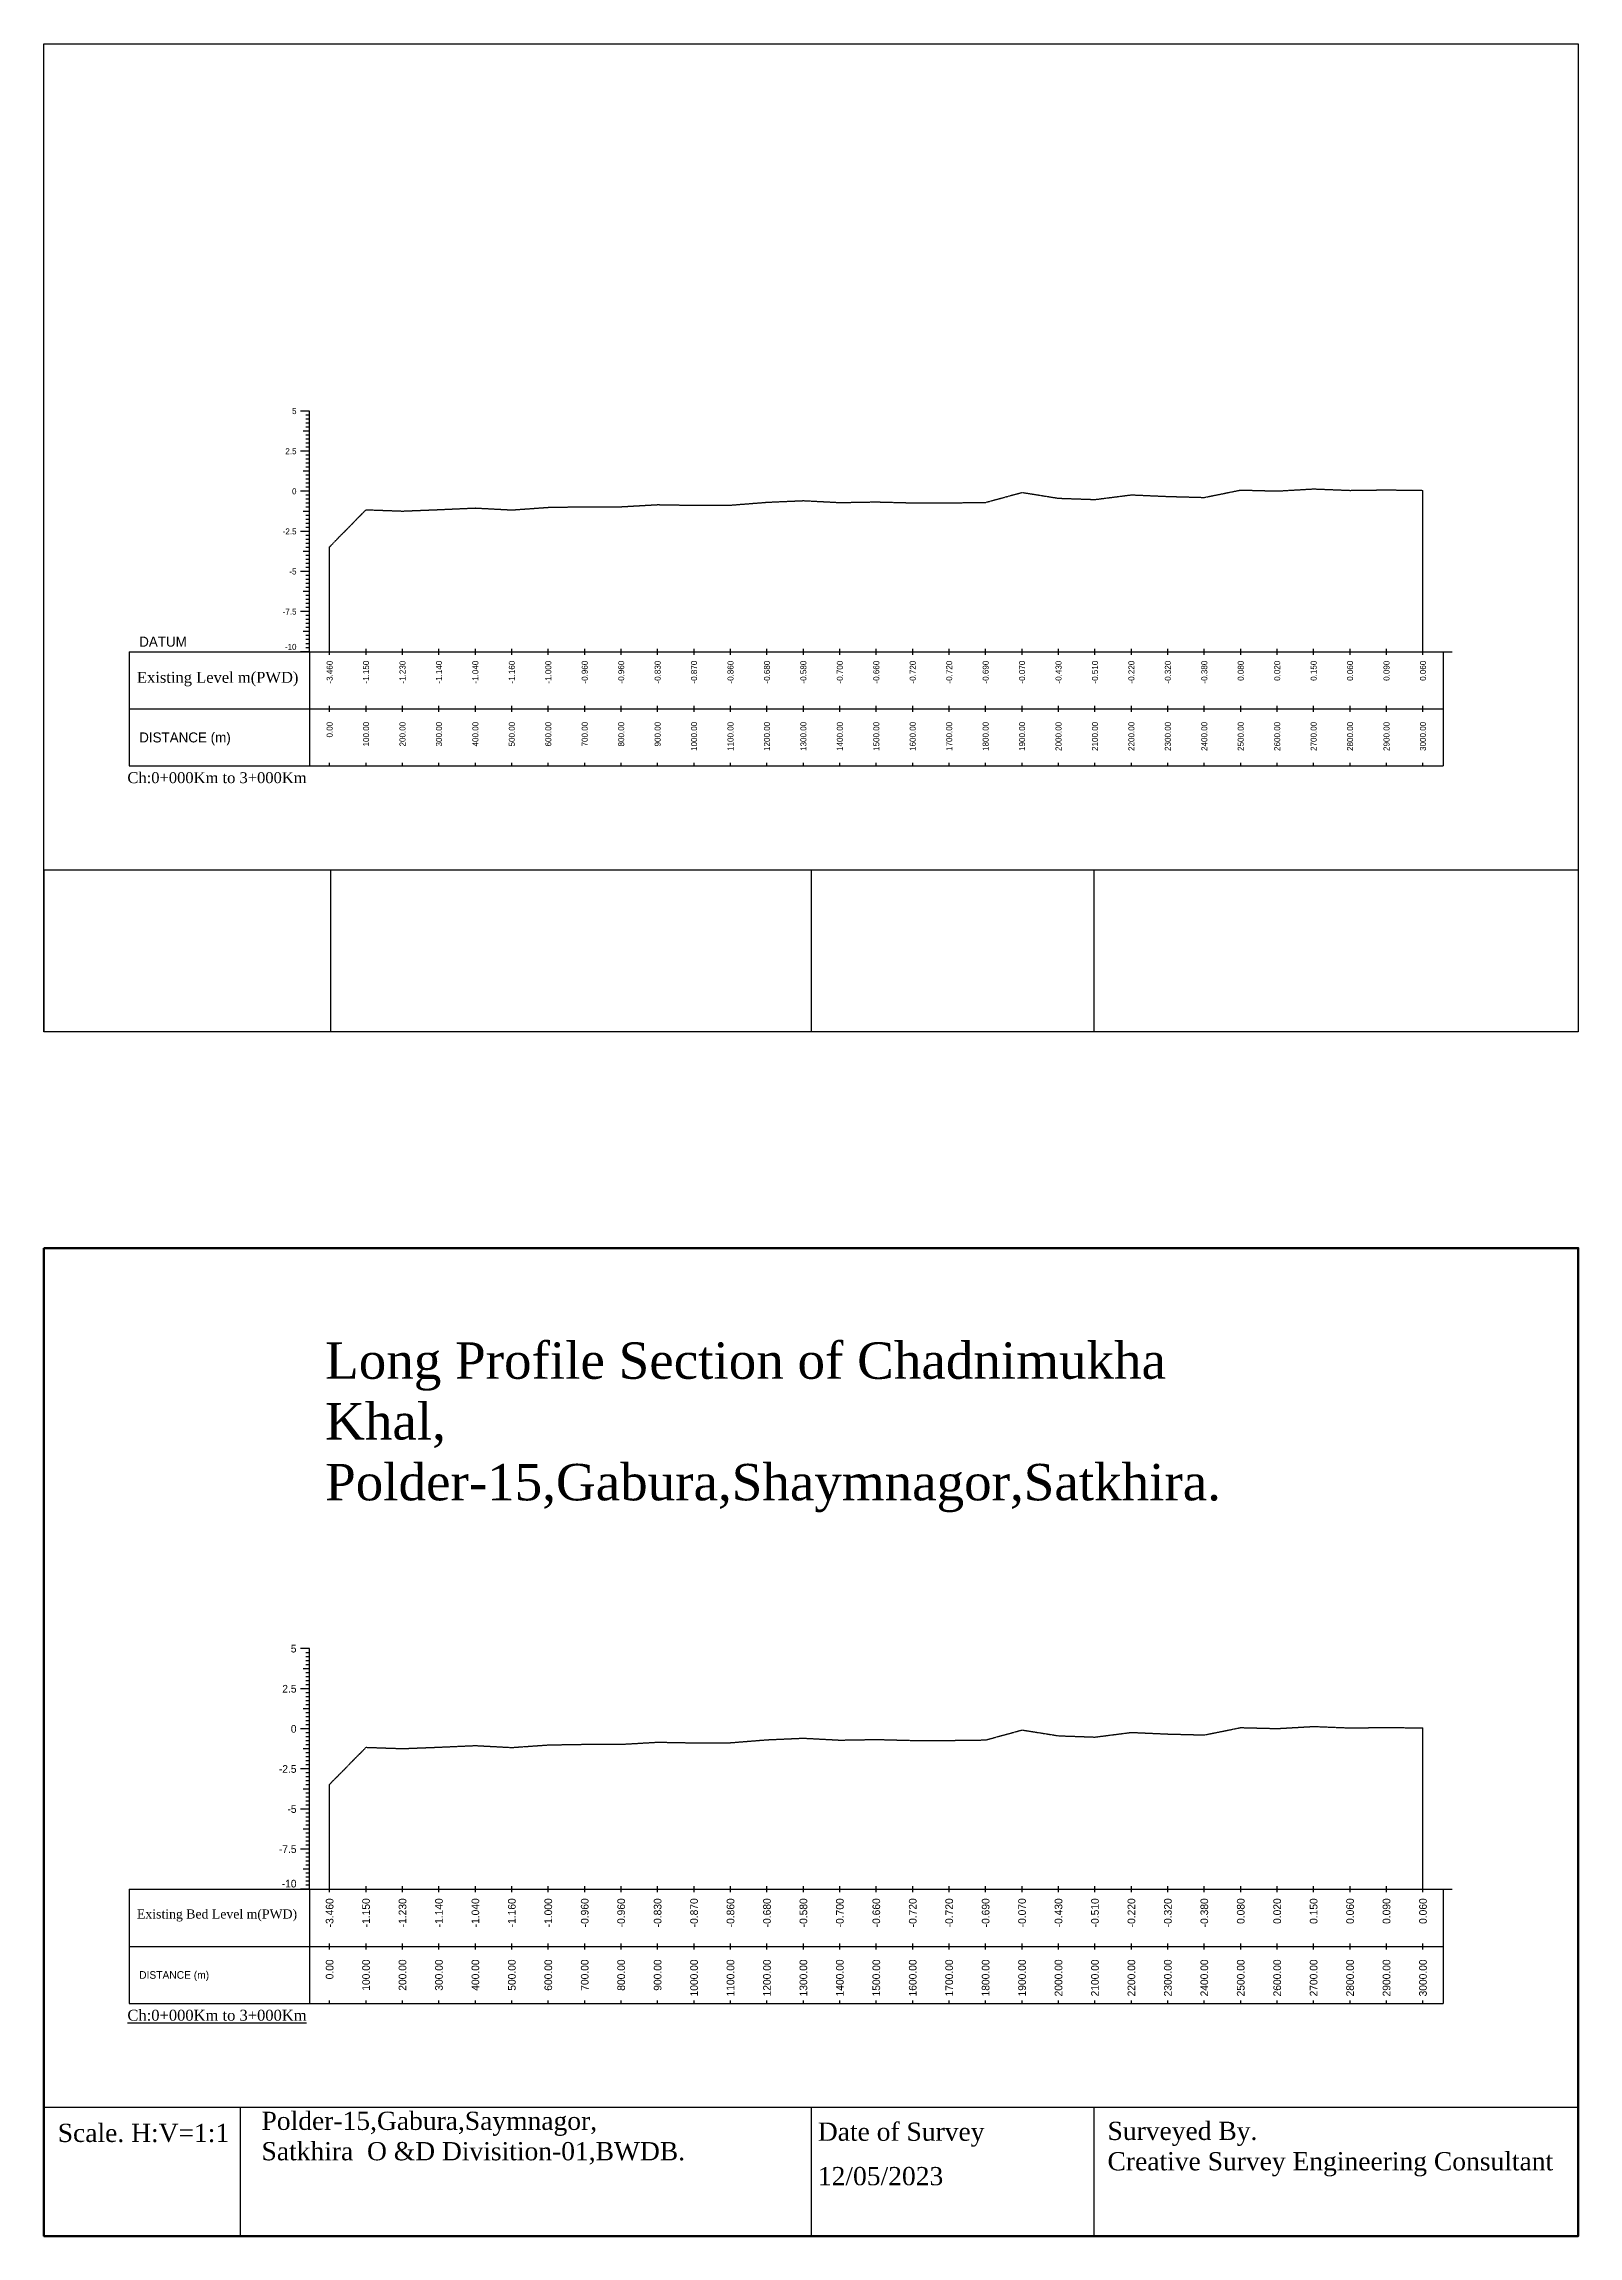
# Model space of a CAD drawing. Header units: inches. Extents: x -3537 to 673, y -631 to 5383.
import ezdxf
from ezdxf.enums import TextEntityAlignment as Align

# ---------------------------------------------------------------- set-up
doc = ezdxf.new("R2010")
doc.units = ezdxf.units.IN
doc.header["$MEASUREMENT"] = 0
doc.linetypes.add('HIDDEN', pattern=[0.375, 0.25, -0.125])
doc.layers.add('CS_Drawing', color=7, linetype='Continuous')
doc.layers.add('GL', color=3, linetype='HIDDEN')
doc.styles.add('romans', font='romans.shx')

msp = doc.modelspace()

# ---------------------------------------------------------------- linework, layer by layer
msp.add_lwpolyline([(-3537.2, 5383), (672.8, 5383), (672.8, 2672.7), (-3537.2, 2672.7)], close=True)
for points in [[(-3537.2, 3117.5), (672.8, 3117.5)], [(-3537.2, 3117.5), (-3537.2, 2672.7)], [(-2750.9, 3117.5), (-2750.9, 2672.7)], [(-1432.2, 3117.5), (-1432.2, 2672.7)], [(-656.3, 3117.5), (-656.3, 2672.7)], [(-3537.2, -277.4), (672.8, -277.4)], [(-3537.2, -277.4), (-3537.2, -630.8)], [(-2998.3, -277.4), (-2998.3, -630.8)], [(-1432.2, -277.4), (-1432.2, -630.8)], [(-656.3, -277.4), (-656.3, -630.8)]]:
    msp.add_lwpolyline(points)
at = {"color": 4, "lineweight": 50}
msp.add_lwpolyline([(-3537.2, 2079.4), (672.8, 2079.4), (672.8, -630.9), (-3537.2, -630.9)], close=True, dxfattribs=at)
at = {"layer": 'CS_Drawing'}
for p, q in [((-2808.1, 4375.6), (-2832.9, 4375.6)), ((-2808.1, 4375.6), (-2825.4, 4375.6)), ((-2808.1, 4375.6), (-2818, 4375.6)), ((-2808.1, 4364.6), (-2818, 4364.6)), ((-2808.1, 4353.6), (-2818, 4353.6)), ((-2808.1, 4342.6), (-2818, 4342.6)), ((-2808.1, 4331.6), (-2818, 4331.6)), ((-2808.1, 3715.6), (-2808.1, 4375.6)), ((-2808.1, 4320.6), (-2825.4, 4320.6)), ((-2808.1, 4320.6), (-2818, 4320.6)), ((-2808.1, 4309.6), (-2818, 4309.6)), ((-2808.1, 4298.6), (-2818, 4298.6)), ((-2808.1, 4287.6), (-2818, 4287.6)), ((-2808.1, 4276.6), (-2818, 4276.6)), ((-2808.1, 4265.6), (-2832.9, 4265.6)), ((-2808.1, 4265.6), (-2825.4, 4265.6)), ((-2808.1, 4210.6), (-2825.4, 4210.6)), ((-2808.1, 4265.6), (-2818, 4265.6)), ((-2808.1, 4254.6), (-2818, 4254.6)), ((-2808.1, 4243.6), (-2818, 4243.6)), ((-2808.1, 4232.6), (-2818, 4232.6)), ((-2808.1, 4221.6), (-2818, 4221.6)), ((-2808.1, 4210.6), (-2818, 4210.6)), ((-2808.1, 4155.6), (-2832.9, 4155.6)), ((-2808.1, 4155.6), (-2825.4, 4155.6)), ((-2808.1, 4199.6), (-2818, 4199.6)), ((-2808.1, 4188.6), (-2818, 4188.6)), ((-2808.1, 4177.6), (-2818, 4177.6)), ((-2808.1, 4166.6), (-2818, 4166.6)), ((-2808.1, 4155.6), (-2818, 4155.6)), ((246.9, 3715.6), (246.9, 4158.2)), ((-2808.1, 4100.6), (-2825.4, 4100.6)), ((-2808.1, 4144.6), (-2818, 4144.6)), ((-2808.1, 4133.6), (-2818, 4133.6)), ((-2808.1, 4122.6), (-2818, 4122.6)), ((-2808.1, 4111.6), (-2818, 4111.6)), ((-2808.1, 4100.6), (-2818, 4100.6)), ((-2808.1, 4089.6), (-2818, 4089.6)), ((-2808.1, 4045.6), (-2832.9, 4045.6)), ((-2808.1, 4045.6), (-2825.4, 4045.6)), ((-2808.1, 4078.6), (-2818, 4078.6)), ((-2808.1, 4067.6), (-2818, 4067.6)), ((-2808.1, 4056.6), (-2818, 4056.6)), ((-2808.1, 4045.6), (-2818, 4045.6)), ((-2808.1, 4034.6), (-2818, 4034.6)), ((-2808.1, 3990.6), (-2825.4, 3990.6)), ((-2808.1, 4023.6), (-2818, 4023.6)), ((-2808.1, 4012.6), (-2818, 4012.6)), ((-2808.1, 4001.6), (-2818, 4001.6)), ((-2808.1, 3990.6), (-2818, 3990.6)), ((-2808.1, 3979.6), (-2818, 3979.6)), ((-2753.1, 3715.6), (-2753.1, 4003.3)), ((-2808.1, 3935.6), (-2832.9, 3935.6)), ((-2808.1, 3935.6), (-2825.4, 3935.6)), ((-2808.1, 3968.6), (-2818, 3968.6)), ((-2808.1, 3957.6), (-2818, 3957.6)), ((-2808.1, 3946.6), (-2818, 3946.6)), ((-2808.1, 3935.6), (-2818, 3935.6)), ((-2808.1, 3924.6), (-2818, 3924.6)), ((-2808.1, 3913.6), (-2818, 3913.6)), ((-2808.1, 3880.6), (-2825.4, 3880.6)), ((-2808.1, 3902.6), (-2818, 3902.6)), ((-2808.1, 3891.6), (-2818, 3891.6)), ((-2808.1, 3880.6), (-2818, 3880.6)), ((-2808.1, 3869.6), (-2818, 3869.6)), ((-2808.1, 3858.6), (-2818, 3858.6)), ((-2808.1, 3825.6), (-2832.9, 3825.6)), ((-2808.1, 3825.6), (-2825.4, 3825.6)), ((-2808.1, 3847.6), (-2818, 3847.6)), ((-2808.1, 3836.6), (-2818, 3836.6)), ((-2808.1, 3825.6), (-2818, 3825.6)), ((-2808.1, 3814.6), (-2818, 3814.6)), ((-2808.1, 3803.6), (-2818, 3803.6)), ((-2808.1, 3792.6), (-2818, 3792.6)), ((-2808.1, 3770.6), (-2825.4, 3770.6)), ((-2808.1, 3781.6), (-2818, 3781.6)), ((-2808.1, 3770.6), (-2818, 3770.6)), ((-2808.1, 3759.6), (-2818, 3759.6)), ((-2808.1, 3748.6), (-2818, 3748.6)), ((-2808.1, 3737.6), (-2818, 3737.6)), ((-3303.1, 3715.6), (-2808.1, 3715.6)), ((-3303.1, 3715.6), (-3303.1, 3402.1)), ((-2808.1, 3715.6), (-2832.9, 3715.6)), ((-2808.1, 3715.6), (-2825.4, 3715.6)), ((-2808.1, 3726.6), (-2818, 3726.6)), ((-2808.1, 3715.6), (-2818, 3715.6)), ((-2808.1, 3715.6), (301.9, 3715.6)), ((-2808.1, 3715.6), (-2808.1, 3402.1)), ((-2753.1, 3707.3), (-2753.1, 3723.8)), ((-2653.1, 3707.3), (-2653.1, 3723.8)), ((-2553.1, 3707.3), (-2553.1, 3723.8)), ((-2453.1, 3707.3), (-2453.1, 3723.8)), ((-2353.1, 3707.3), (-2353.1, 3723.8)), ((-2253.1, 3707.3), (-2253.1, 3723.8)), ((-2153.1, 3707.3), (-2153.1, 3723.8)), ((-2053.1, 3707.3), (-2053.1, 3723.8)), ((-1953.1, 3707.3), (-1953.1, 3723.8)), ((-1853.1, 3707.3), (-1853.1, 3723.8)), ((-1753.1, 3707.3), (-1753.1, 3723.8)), ((-1653.1, 3707.3), (-1653.1, 3723.8)), ((-1553.1, 3707.3), (-1553.1, 3723.8)), ((-1453.1, 3707.3), (-1453.1, 3723.8)), ((-1353.1, 3707.3), (-1353.1, 3723.8)), ((-1253.1, 3707.3), (-1253.1, 3723.8)), ((-1153.1, 3707.3), (-1153.1, 3723.8)), ((-1053.1, 3707.3), (-1053.1, 3723.8)), ((-953.1, 3707.3), (-953.1, 3723.8)), ((-853.1, 3707.3), (-853.1, 3723.8)), ((-753.1, 3707.3), (-753.1, 3723.8)), ((-653.1, 3707.3), (-653.1, 3723.8)), ((-553.1, 3707.3), (-553.1, 3723.8)), ((-453.1, 3707.3), (-453.1, 3723.8)), ((-353.1, 3707.3), (-353.1, 3723.8)), ((-253.1, 3707.3), (-253.1, 3723.8)), ((-153.1, 3707.3), (-153.1, 3723.8)), ((-53.1, 3707.3), (-53.1, 3723.8)), ((46.9, 3707.3), (46.9, 3723.8)), ((146.9, 3707.3), (146.9, 3723.8)), ((246.9, 3707.3), (246.9, 3723.8)), ((301.9, 3715.6), (326.6, 3715.6)), ((301.9, 3715.6), (319.2, 3715.6)), ((301.9, 3715.6), (311.8, 3715.6)), ((301.9, 3715.6), (301.9, 3402.1)), ((-3303.1, 3558.8), (-2808.1, 3558.8)), ((-2808.1, 3558.8), (301.9, 3558.8)), ((-2808.1, 3558.8), (301.9, 3558.8)), ((-2753.1, 3550.6), (-2753.1, 3567.1)), ((-2653.1, 3550.6), (-2653.1, 3567.1)), ((-2553.1, 3550.6), (-2553.1, 3567.1)), ((-2453.1, 3550.6), (-2453.1, 3567.1)), ((-2353.1, 3550.6), (-2353.1, 3567.1)), ((-2253.1, 3550.6), (-2253.1, 3567.1)), ((-2153.1, 3550.6), (-2153.1, 3567.1)), ((-2053.1, 3550.6), (-2053.1, 3567.1)), ((-1953.1, 3550.6), (-1953.1, 3567.1)), ((-1853.1, 3550.6), (-1853.1, 3567.1)), ((-1753.1, 3550.6), (-1753.1, 3567.1)), ((-1653.1, 3550.6), (-1653.1, 3567.1)), ((-1553.1, 3550.6), (-1553.1, 3567.1)), ((-1453.1, 3550.6), (-1453.1, 3567.1)), ((-1353.1, 3550.6), (-1353.1, 3567.1)), ((-1253.1, 3550.6), (-1253.1, 3567.1)), ((-1153.1, 3550.6), (-1153.1, 3567.1)), ((-1053.1, 3550.6), (-1053.1, 3567.1)), ((-953.1, 3550.6), (-953.1, 3567.1)), ((-853.1, 3550.6), (-853.1, 3567.1)), ((-753.1, 3550.6), (-753.1, 3567.1)), ((-653.1, 3550.6), (-653.1, 3567.1)), ((-553.1, 3550.6), (-553.1, 3567.1)), ((-453.1, 3550.6), (-453.1, 3567.1)), ((-353.1, 3550.6), (-353.1, 3567.1)), ((-253.1, 3550.6), (-253.1, 3567.1)), ((-153.1, 3550.6), (-153.1, 3567.1)), ((-53.1, 3550.6), (-53.1, 3567.1)), ((46.9, 3550.6), (46.9, 3567.1)), ((146.9, 3550.6), (146.9, 3567.1)), ((246.9, 3550.6), (246.9, 3567.1)), ((-3303.1, 3402.1), (-2808.1, 3402.1)), ((-2808.1, 3402.1), (301.9, 3402.1)), ((-2753.1, 3402.1), (-2753.1, 3410.3)), ((-2653.1, 3402.1), (-2653.1, 3410.3)), ((-2553.1, 3402.1), (-2553.1, 3410.3)), ((-2453.1, 3402.1), (-2453.1, 3410.3)), ((-2353.1, 3402.1), (-2353.1, 3410.3)), ((-2253.1, 3402.1), (-2253.1, 3410.3)), ((-2153.1, 3402.1), (-2153.1, 3410.3)), ((-2053.1, 3402.1), (-2053.1, 3410.3)), ((-1953.1, 3402.1), (-1953.1, 3410.3)), ((-1853.1, 3402.1), (-1853.1, 3410.3)), ((-1753.1, 3402.1), (-1753.1, 3410.3)), ((-1653.1, 3402.1), (-1653.1, 3410.3)), ((-1553.1, 3402.1), (-1553.1, 3410.3)), ((-1453.1, 3402.1), (-1453.1, 3410.3)), ((-1353.1, 3402.1), (-1353.1, 3410.3)), ((-1253.1, 3402.1), (-1253.1, 3410.3)), ((-1153.1, 3402.1), (-1153.1, 3410.3)), ((-1053.1, 3402.1), (-1053.1, 3410.3)), ((-953.1, 3402.1), (-953.1, 3410.3)), ((-853.1, 3402.1), (-853.1, 3410.3)), ((-753.1, 3402.1), (-753.1, 3410.3)), ((-653.1, 3402.1), (-653.1, 3410.3)), ((-553.1, 3402.1), (-553.1, 3410.3)), ((-453.1, 3402.1), (-453.1, 3410.3)), ((-353.1, 3402.1), (-353.1, 3410.3)), ((-253.1, 3402.1), (-253.1, 3410.3)), ((-153.1, 3402.1), (-153.1, 3410.3)), ((-53.1, 3402.1), (-53.1, 3410.3)), ((46.9, 3402.1), (46.9, 3410.3)), ((146.9, 3402.1), (146.9, 3410.3)), ((246.9, 3402.1), (246.9, 3410.3)), ((-2808.1, 980.7), (-2832.9, 980.7)), ((-2808.1, 980.7), (-2825.4, 980.7)), ((-2808.1, 980.7), (-2818, 980.7)), ((-2808.1, 969.7), (-2818, 969.7)), ((-2808.1, 320.7), (-2808.1, 980.7)), ((-2808.1, 925.7), (-2825.4, 925.7)), ((-2808.1, 958.7), (-2818, 958.7)), ((-2808.1, 947.7), (-2818, 947.7)), ((-2808.1, 936.7), (-2818, 936.7)), ((-2808.1, 925.7), (-2818, 925.7)), ((-2808.1, 914.7), (-2818, 914.7)), ((-2808.1, 903.7), (-2818, 903.7)), ((-2808.1, 870.7), (-2832.9, 870.7)), ((-2808.1, 870.7), (-2825.4, 870.7)), ((-2808.1, 892.7), (-2818, 892.7)), ((-2808.1, 881.7), (-2818, 881.7)), ((-2808.1, 870.7), (-2818, 870.7)), ((-2808.1, 859.7), (-2818, 859.7)), ((-2808.1, 848.7), (-2818, 848.7)), ((-2808.1, 815.7), (-2825.4, 815.7)), ((-2808.1, 837.7), (-2818, 837.7)), ((-2808.1, 826.7), (-2818, 826.7)), ((-2808.1, 815.7), (-2818, 815.7)), ((-2808.1, 804.7), (-2818, 804.7)), ((-2808.1, 793.7), (-2818, 793.7)), ((-2808.1, 782.7), (-2818, 782.7)), ((-2808.1, 760.7), (-2832.9, 760.7)), ((-2808.1, 760.7), (-2825.4, 760.7)), ((-2808.1, 771.7), (-2818, 771.7)), ((-2808.1, 760.7), (-2818, 760.7)), ((-2808.1, 749.7), (-2818, 749.7)), ((-2808.1, 738.7), (-2818, 738.7)), ((-2808.1, 727.7), (-2818, 727.7)), ((246.9, 320.7), (246.9, 763.3)), ((-2808.1, 705.7), (-2825.4, 705.7)), ((-2808.1, 716.7), (-2818, 716.7)), ((-2808.1, 705.7), (-2818, 705.7)), ((-2808.1, 694.7), (-2818, 694.7)), ((-2808.1, 683.7), (-2818, 683.7)), ((-2808.1, 672.7), (-2818, 672.7)), ((-2808.1, 661.7), (-2818, 661.7)), ((-2808.1, 650.7), (-2832.9, 650.7)), ((-2808.1, 650.7), (-2825.4, 650.7)), ((-2808.1, 650.7), (-2818, 650.7)), ((-2808.1, 639.7), (-2818, 639.7)), ((-2808.1, 628.7), (-2818, 628.7)), ((-2808.1, 617.7), (-2818, 617.7)), ((-2808.1, 606.7), (-2818, 606.7)), ((-2753.1, 320.7), (-2753.1, 608.4)), ((-2808.1, 595.7), (-2825.4, 595.7)), ((-2808.1, 595.7), (-2818, 595.7)), ((-2808.1, 584.7), (-2818, 584.7)), ((-2808.1, 573.7), (-2818, 573.7)), ((-2808.1, 562.7), (-2818, 562.7)), ((-2808.1, 551.7), (-2818, 551.7)), ((-2808.1, 540.7), (-2832.9, 540.7)), ((-2808.1, 540.7), (-2825.4, 540.7)), ((-2808.1, 485.7), (-2825.4, 485.7)), ((-2808.1, 540.7), (-2818, 540.7)), ((-2808.1, 529.7), (-2818, 529.7)), ((-2808.1, 518.7), (-2818, 518.7)), ((-2808.1, 507.7), (-2818, 507.7)), ((-2808.1, 496.7), (-2818, 496.7)), ((-2808.1, 485.7), (-2818, 485.7)), ((-2808.1, 430.7), (-2832.9, 430.7)), ((-2808.1, 430.7), (-2825.4, 430.7)), ((-2808.1, 474.7), (-2818, 474.7)), ((-2808.1, 463.7), (-2818, 463.7)), ((-2808.1, 452.7), (-2818, 452.7)), ((-2808.1, 441.7), (-2818, 441.7)), ((-2808.1, 430.7), (-2818, 430.7)), ((-2808.1, 375.7), (-2825.4, 375.7)), ((-2808.1, 419.7), (-2818, 419.7)), ((-2808.1, 408.7), (-2818, 408.7)), ((-2808.1, 397.7), (-2818, 397.7)), ((-2808.1, 386.7), (-2818, 386.7)), ((-2808.1, 375.7), (-2818, 375.7)), ((-2808.1, 364.7), (-2818, 364.7)), ((-3303.1, 320.7), (-2808.1, 320.7)), ((-3303.1, 320.7), (-3303.1, 7.2)), ((-2808.1, 320.7), (-2832.9, 320.7)), ((-2808.1, 320.7), (-2825.4, 320.7)), ((-2808.1, 353.7), (-2818, 353.7)), ((-2808.1, 342.7), (-2818, 342.7)), ((-2808.1, 331.7), (-2818, 331.7)), ((-2808.1, 320.7), (-2818, 320.7)), ((-2808.1, 320.7), (301.9, 320.7)), ((-2808.1, 320.7), (-2808.1, 7.2)), ((-2753.1, 312.4), (-2753.1, 328.9)), ((-2653.1, 312.4), (-2653.1, 328.9)), ((-2553.1, 312.4), (-2553.1, 328.9)), ((-2453.1, 312.4), (-2453.1, 328.9)), ((-2353.1, 312.4), (-2353.1, 328.9)), ((-2253.1, 312.4), (-2253.1, 328.9)), ((-2153.1, 312.4), (-2153.1, 328.9)), ((-2053.1, 312.4), (-2053.1, 328.9)), ((-1953.1, 312.4), (-1953.1, 328.9)), ((-1853.1, 312.4), (-1853.1, 328.9)), ((-1753.1, 312.4), (-1753.1, 328.9)), ((-1653.1, 312.4), (-1653.1, 328.9)), ((-1553.1, 312.4), (-1553.1, 328.9)), ((-1453.1, 312.4), (-1453.1, 328.9)), ((-1353.1, 312.4), (-1353.1, 328.9)), ((-1253.1, 312.4), (-1253.1, 328.9)), ((-1153.1, 312.4), (-1153.1, 328.9)), ((-1053.1, 312.4), (-1053.1, 328.9)), ((-953.1, 312.4), (-953.1, 328.9)), ((-853.1, 312.4), (-853.1, 328.9)), ((-753.1, 312.4), (-753.1, 328.9)), ((-653.1, 312.4), (-653.1, 328.9)), ((-553.1, 312.4), (-553.1, 328.9)), ((-453.1, 312.4), (-453.1, 328.9)), ((-353.1, 312.4), (-353.1, 328.9)), ((-253.1, 312.4), (-253.1, 328.9)), ((-153.1, 312.4), (-153.1, 328.9)), ((-53.1, 312.4), (-53.1, 328.9)), ((46.9, 312.4), (46.9, 328.9)), ((146.9, 312.4), (146.9, 328.9)), ((246.9, 312.4), (246.9, 328.9)), ((301.9, 320.7), (326.6, 320.7)), ((301.9, 320.7), (319.2, 320.7)), ((301.9, 320.7), (311.8, 320.7)), ((301.9, 320.7), (301.9, 7.2)), ((-3303.1, 163.9), (-2808.1, 163.9)), ((-2808.1, 163.9), (301.9, 163.9)), ((-2808.1, 163.9), (301.9, 163.9)), ((-2753.1, 155.7), (-2753.1, 172.2)), ((-2653.1, 155.7), (-2653.1, 172.2)), ((-2553.1, 155.7), (-2553.1, 172.2)), ((-2453.1, 155.7), (-2453.1, 172.2)), ((-2353.1, 155.7), (-2353.1, 172.2)), ((-2253.1, 155.7), (-2253.1, 172.2)), ((-2153.1, 155.7), (-2153.1, 172.2)), ((-2053.1, 155.7), (-2053.1, 172.2)), ((-1953.1, 155.7), (-1953.1, 172.2)), ((-1853.1, 155.7), (-1853.1, 172.2)), ((-1753.1, 155.7), (-1753.1, 172.2)), ((-1653.1, 155.7), (-1653.1, 172.2)), ((-1553.1, 155.7), (-1553.1, 172.2)), ((-1453.1, 155.7), (-1453.1, 172.2)), ((-1353.1, 155.7), (-1353.1, 172.2)), ((-1253.1, 155.7), (-1253.1, 172.2)), ((-1153.1, 155.7), (-1153.1, 172.2)), ((-1053.1, 155.7), (-1053.1, 172.2)), ((-953.1, 155.7), (-953.1, 172.2)), ((-853.1, 155.7), (-853.1, 172.2)), ((-753.1, 155.7), (-753.1, 172.2)), ((-653.1, 155.7), (-653.1, 172.2)), ((-553.1, 155.7), (-553.1, 172.2)), ((-453.1, 155.7), (-453.1, 172.2)), ((-353.1, 155.7), (-353.1, 172.2)), ((-253.1, 155.7), (-253.1, 172.2)), ((-153.1, 155.7), (-153.1, 172.2)), ((-53.1, 155.7), (-53.1, 172.2)), ((46.9, 155.7), (46.9, 172.2)), ((146.9, 155.7), (146.9, 172.2)), ((246.9, 155.7), (246.9, 172.2)), ((-3303.1, 7.2), (-2808.1, 7.2)), ((-2808.1, 7.2), (301.9, 7.2)), ((-2753.1, 7.2), (-2753.1, 15.4)), ((-2653.1, 7.2), (-2653.1, 15.4)), ((-2553.1, 7.2), (-2553.1, 15.4)), ((-2453.1, 7.2), (-2453.1, 15.4)), ((-2353.1, 7.2), (-2353.1, 15.4)), ((-2253.1, 7.2), (-2253.1, 15.4)), ((-2153.1, 7.2), (-2153.1, 15.4)), ((-2053.1, 7.2), (-2053.1, 15.4)), ((-1953.1, 7.2), (-1953.1, 15.4)), ((-1853.1, 7.2), (-1853.1, 15.4)), ((-1753.1, 7.2), (-1753.1, 15.4)), ((-1653.1, 7.2), (-1653.1, 15.4)), ((-1553.1, 7.2), (-1553.1, 15.4)), ((-1453.1, 7.2), (-1453.1, 15.4)), ((-1353.1, 7.2), (-1353.1, 15.4)), ((-1253.1, 7.2), (-1253.1, 15.4)), ((-1153.1, 7.2), (-1153.1, 15.4)), ((-1053.1, 7.2), (-1053.1, 15.4)), ((-953.1, 7.2), (-953.1, 15.4)), ((-853.1, 7.2), (-853.1, 15.4)), ((-753.1, 7.2), (-753.1, 15.4)), ((-653.1, 7.2), (-653.1, 15.4)), ((-553.1, 7.2), (-553.1, 15.4)), ((-453.1, 7.2), (-453.1, 15.4)), ((-353.1, 7.2), (-353.1, 15.4)), ((-253.1, 7.2), (-253.1, 15.4)), ((-153.1, 7.2), (-153.1, 15.4)), ((-53.1, 7.2), (-53.1, 15.4)), ((46.9, 7.2), (46.9, 15.4)), ((146.9, 7.2), (146.9, 15.4)), ((246.9, 7.2), (246.9, 15.4))]:
    msp.add_line(p, q, dxfattribs=at)
at = {"layer": 'GL', "color": 5}
for points in [[(-2753.1, 4003.3), (-2653.1, 4105), (-2553.1, 4101.4), (-2453.1, 4105.4), (-2353.1, 4109.8), (-2253.1, 4104.5), (-2153.1, 4111.6), (-2053.1, 4113.3), (-1953.1, 4113.3), (-1853.1, 4119), (-1753.1, 4117.3), (-1653.1, 4117.7), (-1553.1, 4125.6), (-1453.1, 4130), (-1353.1, 4124.8), (-1253.1, 4126.5), (-1153.1, 4123.9), (-1053.1, 4123.9), (-953.1, 4125.2), (-853.1, 4152.5), (-753.1, 4136.6), (-653.1, 4133.1), (-553.1, 4145.9), (-453.1, 4141.5), (-353.1, 4138.8), (-253.1, 4159.1), (-153.1, 4156.4), (-53.1, 4162.2), (46.9, 4158.2), (146.9, 4159.5), (246.9, 4158.2), (246.9, 4158.2)], [(-2753.1, 608.4), (-2653.1, 710.1), (-2553.1, 706.6), (-2453.1, 710.5), (-2353.1, 714.9), (-2253.1, 709.6), (-2153.1, 716.7), (-2053.1, 718.4), (-1953.1, 718.4), (-1853.1, 724.2), (-1753.1, 722.4), (-1653.1, 722.8), (-1553.1, 730.8), (-1453.1, 735.2), (-1353.1, 729.9), (-1253.1, 731.6), (-1153.1, 729), (-1053.1, 729), (-953.1, 730.3), (-853.1, 757.6), (-753.1, 741.8), (-653.1, 738.2), (-553.1, 751), (-453.1, 746.6), (-353.1, 744), (-253.1, 764.2), (-153.1, 761.6), (-53.1, 767.3), (46.9, 763.3), (146.9, 764.6), (246.9, 763.3), (246.9, 763.3)]]:
    msp.add_lwpolyline(points, dxfattribs=at)

# ---------------------------------------------------------------- texts
at = {"attachment_point": 1, "style": 'romans'}
for s, insert, char_height, width in [('{\\fTimes New Roman|b0|i0|c0|p18;Existing Level m(PWD)}', (-3281.7, 3660.3), 30, 446.549), ('{\\fTimes New Roman|b0|i0|c0|p18;Ch:0+000Km to 3+000Km}', (-3307.9, 3385), 30, 798.17), ('{\\fTimes New Roman|b0|i0|c0|p18;Long Profile Section of Chadnimukha Khal, Polder-15,Gabura,Shaymnagor,Satkhira.}', (-2765.4, 1821), 100, 2637.973), ('{\\fTimes New Roman|b0|i0|c0|p18;Existing Bed Level m(PWD)}', (-3281.7, 265.4), 25, 446.549), ('{\\fTimes New Roman|b0|i0|c0|p18;\\LCh:0+000Km to 3+000Km}', (-3307.9, -9.9), 30, 798.17), ('{\\fTimes New Roman|b0|i0|c0|p18;Polder-15,Gabura,Saymnagor,                        Satkhira  O &D Divisition-01,BWDB.}', (-2939.9, -289.5), 50, 1426.082), ('{\\fTimes New Roman|b0|i0|c0|p18;Scale. H:V=1:1}', (-3499.1, -322.6), 50, 798.17), ('{\\fTimes New Roman|b0|i0|c0|p18;Date of Survey}', (-1413.4, -319.3), 50, 798.17), ('{\\fTimes New Roman|b0|i0|c0|p18;  Surveyed By.                                                  Creative Survey Engineering Consultant}', (-656.3, -317.1), 50, 1343.146), ('{\\fTimes New Roman|b0|i0|c0|p18;12/05/2023}', (-1413.4, -441.2), 50, 798.17)]:
    msp.add_mtext(s, dxfattribs=dict(at, insert=insert, char_height=char_height, width=width))
at = {"layer": 'CS_Drawing'}
for s, height, p in [('5', 16.5, (-2843.9, 4375.6)), ('2.5', 16.5, (-2843.9, 4265.6)), ('0', 16.5, (-2843.9, 4155.6)), ('-2.5', 16.5, (-2843.9, 4045.6)), ('-5', 16.5, (-2843.9, 3935.6)), ('-7.5', 16.5, (-2843.9, 3825.6)), ('5', 21, (-2843.9, 980.7)), ('2.5', 21, (-2843.9, 870.7)), ('0', 21, (-2843.9, 760.7)), ('-2.5', 21, (-2843.9, 650.7)), ('-5', 21, (-2843.9, 540.7)), ('-7.5', 21, (-2843.9, 430.7))]:
    msp.add_text(s, height=height, dxfattribs=at).set_placement(p, align=Align.MIDDLE_RIGHT)
for s, height, p in [('DATUM', 27.5, (-3275.6, 3743.1)), ('DISTANCE (m)', 27.5, (-3275.6, 3480.4)), ('DISTANCE (m)', 21, (-3275.6, 85.6))]:
    msp.add_text(s, height=height, dxfattribs=at).set_placement(p, align=Align.MIDDLE_LEFT)
for height, p in [(16.5, (-2843.9, 3720.5)), (21, (-2843.9, 325.6))]:
    msp.add_text('-10', height=height, dxfattribs=at).set_placement(p, align=Align.RIGHT)
for s, height, p in [('-3.460', 16.5, (-2753.1, 3690.8)), ('-1.150', 16.5, (-2653.1, 3690.8)), ('-1.230', 16.5, (-2553.1, 3690.8)), ('-1.140', 16.5, (-2453.1, 3690.8)), ('-1.040', 16.5, (-2353.1, 3690.8)), ('-1.160', 16.5, (-2253.1, 3690.8)), ('-1.000', 16.5, (-2153.1, 3690.8)), ('-0.960', 16.5, (-2053.1, 3690.8)), ('-0.960', 16.5, (-1953.1, 3690.8)), ('-0.830', 16.5, (-1853.1, 3690.8)), ('-0.870', 16.5, (-1753.1, 3690.8)), ('-0.860', 16.5, (-1653.1, 3690.8)), ('-0.680', 16.5, (-1553.1, 3690.8)), ('-0.580', 16.5, (-1453.1, 3690.8)), ('-0.700', 16.5, (-1353.1, 3690.8)), ('-0.660', 16.5, (-1253.1, 3690.8)), ('-0.720', 16.5, (-1153.1, 3690.8)), ('-0.720', 16.5, (-1053.1, 3690.8)), ('-0.690', 16.5, (-953.1, 3690.8)), ('-0.070', 16.5, (-853.1, 3690.8)), ('-0.430', 16.5, (-753.1, 3690.8)), ('-0.510', 16.5, (-653.1, 3690.8)), ('-0.220', 16.5, (-553.1, 3690.8)), ('-0.320', 16.5, (-453.1, 3690.8)), ('-0.380', 16.5, (-353.1, 3690.8)), ('0.080', 16.5, (-253.1, 3690.8)), ('0.020', 16.5, (-153.1, 3690.8)), ('0.150', 16.5, (-53.1, 3690.8)), ('0.060', 16.5, (46.9, 3690.8)), ('0.090', 16.5, (146.9, 3690.8)), ('0.060', 16.5, (246.9, 3690.8)), ('0.00', 16.5, (-2753.1, 3523.1)), ('100.00', 16.5, (-2653.1, 3523.1)), ('200.00', 16.5, (-2553.1, 3523.1)), ('300.00', 16.5, (-2453.1, 3523.1)), ('400.00', 16.5, (-2353.1, 3523.1)), ('500.00', 16.5, (-2253.1, 3523.1)), ('600.00', 16.5, (-2153.1, 3523.1)), ('700.00', 16.5, (-2053.1, 3523.1)), ('800.00', 16.5, (-1953.1, 3523.1)), ('900.00', 16.5, (-1853.1, 3523.1)), ('1000.00', 16.5, (-1753.1, 3523.1)), ('1100.00', 16.5, (-1653.1, 3523.1)), ('1200.00', 16.5, (-1553.1, 3523.1)), ('1300.00', 16.5, (-1453.1, 3523.1)), ('1400.00', 16.5, (-1353.1, 3523.1)), ('1500.00', 16.5, (-1253.1, 3523.1)), ('1600.00', 16.5, (-1153.1, 3523.1)), ('1700.00', 16.5, (-1053.1, 3523.1)), ('1800.00', 16.5, (-953.1, 3523.1)), ('1900.00', 16.5, (-853.1, 3523.1)), ('2000.00', 16.5, (-753.1, 3523.1)), ('2100.00', 16.5, (-653.1, 3523.1)), ('2200.00', 16.5, (-553.1, 3523.1)), ('2300.00', 16.5, (-453.1, 3523.1)), ('2400.00', 16.5, (-353.1, 3523.1)), ('2500.00', 16.5, (-253.1, 3523.1)), ('2600.00', 16.5, (-153.1, 3523.1)), ('2700.00', 16.5, (-53.1, 3523.1)), ('2800.00', 16.5, (46.9, 3523.1)), ('2900.00', 16.5, (146.9, 3523.1)), ('3000.00', 16.5, (246.9, 3523.1)), ('-3.460', 21, (-2753.1, 295.9)), ('-1.150', 21, (-2653.1, 295.9)), ('-1.230', 21, (-2553.1, 295.9)), ('-1.140', 21, (-2453.1, 295.9)), ('-1.040', 21, (-2353.1, 295.9)), ('-1.160', 21, (-2253.1, 295.9)), ('-1.000', 21, (-2153.1, 295.9)), ('-0.960', 21, (-2053.1, 295.9)), ('-0.960', 21, (-1953.1, 295.9)), ('-0.830', 21, (-1853.1, 295.9)), ('-0.870', 21, (-1753.1, 295.9)), ('-0.860', 21, (-1653.1, 295.9)), ('-0.680', 21, (-1553.1, 295.9)), ('-0.580', 21, (-1453.1, 295.9)), ('-0.700', 21, (-1353.1, 295.9)), ('-0.660', 21, (-1253.1, 295.9)), ('-0.720', 21, (-1153.1, 295.9)), ('-0.720', 21, (-1053.1, 295.9)), ('-0.690', 21, (-953.1, 295.9)), ('-0.070', 21, (-853.1, 295.9)), ('-0.430', 21, (-753.1, 295.9)), ('-0.510', 21, (-653.1, 295.9)), ('-0.220', 21, (-553.1, 295.9)), ('-0.320', 21, (-453.1, 295.9)), ('-0.380', 21, (-353.1, 295.9)), ('0.080', 21, (-253.1, 295.9)), ('0.020', 21, (-153.1, 295.9)), ('0.150', 21, (-53.1, 295.9)), ('0.060', 21, (46.9, 295.9)), ('0.090', 21, (146.9, 295.9)), ('0.060', 21, (246.9, 295.9)), ('0.00', 21, (-2753.1, 128.2)), ('100.00', 21, (-2653.1, 128.2)), ('200.00', 21, (-2553.1, 128.2)), ('300.00', 21, (-2453.1, 128.2)), ('400.00', 21, (-2353.1, 128.2)), ('500.00', 21, (-2253.1, 128.2)), ('600.00', 21, (-2153.1, 128.2)), ('700.00', 21, (-2053.1, 128.2)), ('800.00', 21, (-1953.1, 128.2)), ('900.00', 21, (-1853.1, 128.2)), ('1000.00', 21, (-1753.1, 128.2)), ('1100.00', 21, (-1653.1, 128.2)), ('1200.00', 21, (-1553.1, 128.2)), ('1300.00', 21, (-1453.1, 128.2)), ('1400.00', 21, (-1353.1, 128.2)), ('1500.00', 21, (-1253.1, 128.2)), ('1600.00', 21, (-1153.1, 128.2)), ('1700.00', 21, (-1053.1, 128.2)), ('1800.00', 21, (-953.1, 128.2)), ('1900.00', 21, (-853.1, 128.2)), ('2000.00', 21, (-753.1, 128.2)), ('2100.00', 21, (-653.1, 128.2)), ('2200.00', 21, (-553.1, 128.2)), ('2300.00', 21, (-453.1, 128.2)), ('2400.00', 21, (-353.1, 128.2)), ('2500.00', 21, (-253.1, 128.2)), ('2600.00', 21, (-153.1, 128.2)), ('2700.00', 21, (-53.1, 128.2)), ('2800.00', 21, (46.9, 128.2)), ('2900.00', 21, (146.9, 128.2)), ('3000.00', 21, (246.9, 128.2))]:
    msp.add_text(s, height=height, rotation=90, dxfattribs=at).set_placement(p, align=Align.MIDDLE_RIGHT)

doc.saveas('drawing.dxf')
